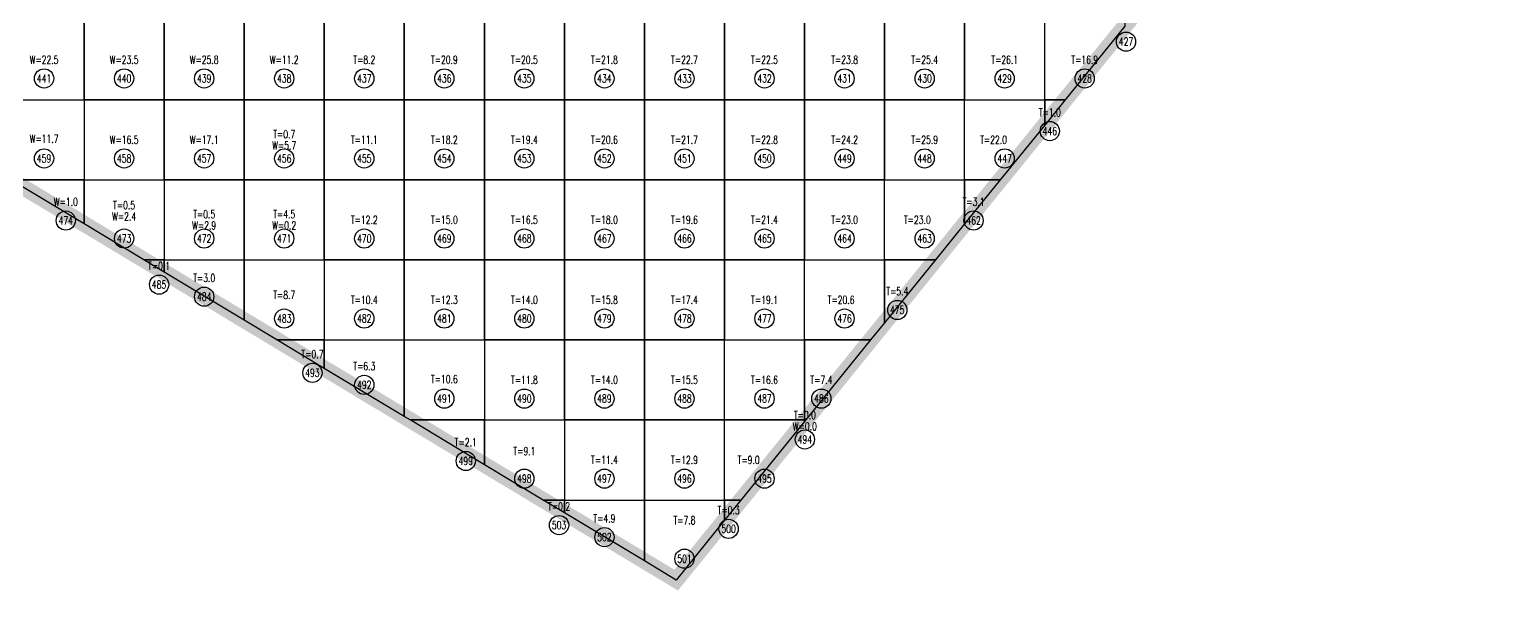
# Model space of a CAD drawing. Extents: x 4283 to 40403, y 1134 to 1764.
# Drawn here: x 29172.3 to 29229.9, y 1573.5 to 1595.4 of the extents above; entities that cross this region are included whole.
import ezdxf
from ezdxf.enums import TextEntityAlignment as Align

# ---------------------------------------------------------------- set-up
doc = ezdxf.new("R2010")
doc.units = 0
for name, color, linetype in [('tdz_2-5方格网', 2, 'Continuous'), ('tdz_2-5方格网计算', 7, 'Continuous'), ('tdz_格田', 6, 'Continuous')]:
    doc.layers.add(name, color=color, linetype=linetype)
doc.styles.add('GLandNum', font='txt_____.ttf', dxfattribs={"width": 0.7, "height": 0.5})

msp = doc.modelspace()

# ---------------------------------------------------------------- linework, layer by layer
at = {"layer": 'tdz_2-5方格网', "linetype": 'Continuous'}
for points in [[(29171.295, 1595.799, 2138.449), (29171.295, 1592.674, 2138.331), (29174.42, 1592.674, 2138.207), (29174.42, 1595.799, 2138.334)], [(29174.42, 1595.799, 2138.334), (29174.42, 1592.674, 2138.207), (29177.545, 1592.674, 2138.185), (29177.545, 1595.799, 2138.219)], [(29177.545, 1595.799, 2138.219), (29177.545, 1592.674, 2138.185), (29180.67, 1592.674, 2138.136), (29180.67, 1595.799, 2138.164)], [(29180.67, 1595.799, 2138.164), (29180.67, 1592.674, 2138.136), (29183.795, 1592.674, 2137.33), (29183.795, 1595.799, 2137.423)], [(29183.795, 1595.799, 2137.423), (29183.795, 1592.674, 2137.33), (29186.92, 1592.674, 2136.729), (29186.92, 1595.799, 2136.686)], [(29186.92, 1595.799, 2136.686), (29186.92, 1592.674, 2136.729), (29190.045, 1592.674, 2136.586), (29190.045, 1595.799, 2136.615)], [(29190.045, 1595.799, 2136.615), (29190.045, 1592.674, 2136.586), (29193.17, 1592.674, 2136.442), (29193.17, 1595.799, 2136.545)], [(29193.17, 1595.799, 2136.545), (29193.17, 1592.674, 2136.442), (29196.295, 1592.674, 2136.298), (29196.295, 1595.799, 2136.297)], [(29196.295, 1595.799, 2136.297), (29196.295, 1592.674, 2136.298), (29199.42, 1592.674, 2136.18), (29199.42, 1595.799, 2136.242)], [(29199.42, 1595.799, 2136.242), (29199.42, 1592.674, 2136.18), (29202.545, 1592.674, 2136.038), (29202.545, 1595.799, 2136.109)], [(29202.545, 1595.799, 2136.109), (29202.545, 1592.674, 2136.038), (29205.67, 1592.674, 2135.878), (29205.67, 1595.799, 2135.942)], [(29205.67, 1595.799, 2135.942), (29205.67, 1592.674, 2135.878), (29208.795, 1592.674, 2135.719), (29208.795, 1595.799, 2135.793)], [(29208.795, 1595.799, 2135.793), (29208.795, 1592.674, 2135.719), (29211.92, 1592.674, 2135.625), (29211.92, 1595.799, 2135.649)], [(29212.717, 1592.674, 2135.625), (29211.92, 1592.674, 2135.625), (29211.92, 1595.799, 2135.649), (29215.045, 1595.799, 2135.625), (29215.045, 1595.548, 2135.625)], [(29171.295, 1589.71, 2137.84), (29171.295, 1592.674, 2138.331), (29174.42, 1592.674, 2138.207), (29174.42, 1589.549, 2137.892), (29171.561, 1589.549, 2137.821)], [(29174.42, 1592.674, 2138.207), (29174.42, 1589.549, 2137.892), (29177.545, 1589.549, 2137.793), (29177.545, 1592.674, 2138.185)], [(29177.545, 1592.674, 2138.185), (29177.545, 1589.549, 2137.793), (29180.67, 1589.549, 2137.556), (29180.67, 1592.674, 2138.136)], [(29180.67, 1592.674, 2138.136), (29180.67, 1589.549, 2137.556), (29183.795, 1589.549, 2137.062), (29183.795, 1592.674, 2137.33)], [(29183.795, 1592.674, 2137.33), (29183.795, 1589.549, 2137.062), (29186.92, 1589.549, 2136.779), (29186.92, 1592.674, 2136.729)], [(29186.92, 1592.674, 2136.729), (29186.92, 1589.549, 2136.779), (29190.045, 1589.549, 2136.627), (29190.045, 1592.674, 2136.586)], [(29190.045, 1592.674, 2136.586), (29190.045, 1589.549, 2136.627), (29193.17, 1589.549, 2136.474), (29193.17, 1592.674, 2136.442)], [(29193.17, 1592.674, 2136.442), (29193.17, 1589.549, 2136.474), (29196.295, 1589.549, 2136.322), (29196.295, 1592.674, 2136.298)], [(29196.295, 1592.674, 2136.298), (29196.295, 1589.549, 2136.322), (29199.42, 1589.549, 2136.159), (29199.42, 1592.674, 2136.18)], [(29199.42, 1592.674, 2136.18), (29199.42, 1589.549, 2136.159), (29202.545, 1589.549, 2135.999), (29202.545, 1592.674, 2136.038)], [(29202.545, 1592.674, 2136.038), (29202.545, 1589.549, 2135.999), (29205.67, 1589.549, 2135.843), (29205.67, 1592.674, 2135.878)], [(29205.67, 1592.674, 2135.878), (29205.67, 1589.549, 2135.843), (29208.795, 1589.549, 2135.682), (29208.795, 1592.674, 2135.719)], [(29210.186, 1589.549, 2135.649), (29208.795, 1589.549, 2135.682), (29208.795, 1592.674, 2135.719), (29211.92, 1592.674, 2135.625), (29211.92, 1591.689, 2135.625)], [(29211.92, 1592.674, 2135.625), (29212.717, 1592.674, 2135.625), (29211.92, 1591.689, 2135.625)], [(29171.561, 1589.549, 2137.821), (29174.42, 1589.549, 2137.892), (29174.42, 1587.83, 2137.61)], [(29174.42, 1587.83, 2137.61), (29174.42, 1589.549, 2137.892), (29177.545, 1589.549, 2137.793), (29177.545, 1586.424, 2137.447), (29176.755, 1586.424, 2137.438)], [(29177.545, 1589.549, 2137.793), (29177.545, 1586.424, 2137.447), (29180.67, 1586.424, 2137.246), (29180.67, 1589.549, 2137.556)], [(29180.67, 1589.549, 2137.556), (29180.67, 1586.424, 2137.246), (29183.795, 1586.424, 2136.979), (29183.795, 1589.549, 2137.062)], [(29183.795, 1589.549, 2137.062), (29183.795, 1586.424, 2136.979), (29186.92, 1586.424, 2136.812), (29186.92, 1589.549, 2136.779)], [(29186.92, 1589.549, 2136.779), (29186.92, 1586.424, 2136.812), (29190.045, 1586.424, 2136.656), (29190.045, 1589.549, 2136.627)], [(29190.045, 1589.549, 2136.627), (29190.045, 1586.424, 2136.656), (29193.17, 1586.424, 2136.499), (29193.17, 1589.549, 2136.474)], [(29193.17, 1589.549, 2136.474), (29193.17, 1586.424, 2136.499), (29196.295, 1586.424, 2136.343), (29196.295, 1589.549, 2136.322)], [(29196.295, 1589.549, 2136.322), (29196.295, 1586.424, 2136.343), (29199.42, 1586.424, 2136.18), (29199.42, 1589.549, 2136.159)], [(29199.42, 1589.549, 2136.159), (29199.42, 1586.424, 2136.18), (29202.545, 1586.424, 2136.016), (29202.545, 1589.549, 2135.999)], [(29202.545, 1589.549, 2135.999), (29202.545, 1586.424, 2136.016), (29205.67, 1586.424, 2135.857), (29205.67, 1589.549, 2135.843)], [(29207.656, 1586.424, 2135.791), (29205.67, 1586.424, 2135.857), (29205.67, 1589.549, 2135.843), (29208.795, 1589.549, 2135.682), (29208.795, 1587.831, 2135.727)], [(29208.795, 1589.549, 2135.682), (29210.186, 1589.549, 2135.649), (29208.795, 1587.831, 2135.727)], [(29176.755, 1586.424, 2137.438), (29177.545, 1586.424, 2137.447), (29177.545, 1585.95, 2137.38)], [(29177.545, 1585.95, 2137.38), (29177.545, 1586.424, 2137.447), (29180.67, 1586.424, 2137.246), (29180.67, 1584.069, 2137.176)], [(29180.67, 1584.069, 2137.176), (29180.67, 1586.424, 2137.246), (29183.795, 1586.424, 2136.979), (29183.795, 1583.299, 2137.017), (29181.95, 1583.299, 2137.114)], [(29183.795, 1586.424, 2136.979), (29183.795, 1583.299, 2137.017), (29186.92, 1583.299, 2136.841), (29186.92, 1586.424, 2136.812)], [(29186.92, 1586.424, 2136.812), (29186.92, 1583.299, 2136.841), (29190.045, 1583.299, 2136.675), (29190.045, 1586.424, 2136.656)], [(29190.045, 1586.424, 2136.656), (29190.045, 1583.299, 2136.675), (29193.17, 1583.299, 2136.509), (29193.17, 1586.424, 2136.499)], [(29193.17, 1586.424, 2136.499), (29193.17, 1583.299, 2136.509), (29196.295, 1583.299, 2136.344), (29196.295, 1586.424, 2136.343)], [(29196.295, 1586.424, 2136.343), (29196.295, 1583.299, 2136.344), (29199.42, 1583.299, 2136.188), (29199.42, 1586.424, 2136.18)], [(29199.42, 1586.424, 2136.18), (29199.42, 1583.299, 2136.188), (29202.545, 1583.299, 2136.031), (29202.545, 1586.424, 2136.016)], [(29205.125, 1583.299, 2135.933), (29202.545, 1583.299, 2136.031), (29202.545, 1586.424, 2136.016), (29205.67, 1586.424, 2135.857), (29205.67, 1583.972, 2135.903)], [(29205.67, 1586.424, 2135.857), (29207.656, 1586.424, 2135.791), (29205.67, 1583.972, 2135.903)], [(29181.95, 1583.299, 2137.114), (29183.795, 1583.299, 2137.017), (29183.795, 1582.189, 2137.024)], [(29183.795, 1582.189, 2137.024), (29183.795, 1583.299, 2137.017), (29186.92, 1583.299, 2136.841), (29186.92, 1580.309, 2136.872)], [(29186.92, 1580.309, 2136.872), (29186.92, 1583.299, 2136.841), (29190.045, 1583.299, 2136.675), (29190.045, 1580.174, 2136.704), (29187.144, 1580.174, 2136.862)], [(29190.045, 1583.299, 2136.675), (29190.045, 1580.174, 2136.704), (29193.17, 1580.174, 2136.507), (29193.17, 1583.299, 2136.509)], [(29193.17, 1583.299, 2136.509), (29193.17, 1580.174, 2136.507), (29196.295, 1580.174, 2136.351), (29196.295, 1583.299, 2136.344)], [(29196.295, 1583.299, 2136.344), (29196.295, 1580.174, 2136.351), (29199.42, 1580.174, 2136.206), (29199.42, 1583.299, 2136.188)], [(29199.42, 1580.174, 2136.206), (29199.42, 1583.299, 2136.188), (29202.545, 1583.299, 2136.031), (29202.545, 1580.174, 2136.076)], [(29202.545, 1583.299, 2136.031), (29205.125, 1583.299, 2135.933), (29202.594, 1580.174, 2136.075), (29202.545, 1580.174, 2136.076)], [(29187.144, 1580.174, 2136.862), (29190.045, 1580.174, 2136.704), (29190.045, 1578.429, 2136.721)], [(29190.045, 1578.429, 2136.721), (29190.045, 1580.174, 2136.704), (29193.17, 1580.174, 2136.507), (29193.17, 1577.049, 2136.566), (29192.338, 1577.049, 2136.61)], [(29193.17, 1580.174, 2136.507), (29193.17, 1577.049, 2136.566), (29196.295, 1577.049, 2136.383), (29196.295, 1580.174, 2136.351)], [(29196.295, 1580.174, 2136.351), (29196.295, 1577.049, 2136.383), (29199.42, 1577.049, 2136.239), (29199.42, 1580.174, 2136.206)], [(29200.063, 1577.049, 2136.216), (29199.42, 1577.049, 2136.239), (29199.42, 1580.174, 2136.206), (29202.545, 1580.174, 2136.076), (29202.545, 1580.114, 2136.077)], [(29202.545, 1580.174, 2136.076), (29202.594, 1580.174, 2136.075), (29202.545, 1580.114, 2136.077)], [(29192.338, 1577.049, 2136.61), (29193.17, 1577.049, 2136.566), (29193.17, 1576.549, 2136.569)], [(29193.17, 1576.549, 2136.569), (29193.17, 1577.049, 2136.566), (29196.295, 1577.049, 2136.383), (29196.295, 1574.669, 2136.418)], [(29196.295, 1574.669, 2136.418), (29196.295, 1577.049, 2136.383), (29199.42, 1577.049, 2136.239), (29199.42, 1576.256, 2136.253), (29197.532, 1573.924, 2136.358)], [(29199.42, 1577.049, 2136.239), (29200.063, 1577.049, 2136.216), (29199.42, 1576.256, 2136.253)]]:
    msp.add_polyline3d(points, close=True, dxfattribs=at)
at = {"layer": 'tdz_2-5方格网计算', "color": 7}
for centre in [(29215.096, 1594.944), (29172.857, 1593.508), (29175.982, 1593.508), (29179.107, 1593.508), (29182.232, 1593.508), (29185.357, 1593.508), (29188.482, 1593.508), (29191.607, 1593.508), (29194.732, 1593.508), (29197.857, 1593.508), (29200.982, 1593.508), (29204.107, 1593.508), (29207.232, 1593.508), (29210.357, 1593.508), (29213.482, 1593.508), (29212.119, 1591.453), (29172.857, 1590.383), (29175.982, 1590.383), (29179.107, 1590.383), (29182.232, 1590.383), (29185.357, 1590.383), (29188.482, 1590.383), (29191.607, 1590.383), (29194.732, 1590.383), (29197.857, 1590.383), (29200.982, 1590.383), (29204.107, 1590.383), (29207.232, 1590.383), (29210.357, 1590.383), (29173.705, 1587.96), (29209.143, 1587.961), (29175.982, 1587.258), (29179.107, 1587.258), (29182.232, 1587.258), (29185.357, 1587.258), (29188.482, 1587.258), (29191.607, 1587.258), (29194.732, 1587.258), (29197.857, 1587.258), (29200.982, 1587.258), (29204.107, 1587.258), (29207.232, 1587.258), (29177.347, 1585.458), (29179.107, 1584.988), (29206.166, 1584.469), (29182.232, 1584.133), (29185.357, 1584.133), (29188.482, 1584.133), (29191.607, 1584.133), (29194.732, 1584.133), (29197.857, 1584.133), (29200.982, 1584.133), (29204.107, 1584.133), (29183.333, 1582.015), (29185.357, 1581.545), (29188.482, 1581.008), (29191.607, 1581.008), (29194.732, 1581.008), (29197.857, 1581.008), (29200.982, 1581.008), (29203.202, 1581.008), (29202.557, 1579.415), (29189.319, 1578.573), (29191.607, 1577.883), (29194.732, 1577.883), (29197.857, 1577.883), (29200.982, 1577.883), (29192.962, 1576.07), (29199.58, 1575.923), (29194.732, 1575.6), (29197.857, 1574.758)]:
    msp.add_circle(centre, 0.375, dxfattribs=at)
at = {"layer": 'tdz_格田', "linetype": 'Continuous', "const_width": 0.625}
msp.add_lwpolyline([(29258.126, 1648.74), (29197.532, 1573.924), (29158.795, 1597.231), (29217.057, 1670.79), (29258.126, 1648.74)], close=True, dxfattribs=at)

# ---------------------------------------------------------------- texts
at = {"layer": 'tdz_2-5方格网计算', "color": 7, "style": 'GLandNum', "width": 0.7}
for s, p in [('427', (29215.096, 1594.944)), ('441', (29172.857, 1593.508)), ('440', (29175.982, 1593.508)), ('439', (29179.107, 1593.508)), ('438', (29182.232, 1593.508)), ('437', (29185.357, 1593.508)), ('436', (29188.482, 1593.508)), ('435', (29191.607, 1593.508)), ('434', (29194.732, 1593.508)), ('433', (29197.857, 1593.508)), ('432', (29200.982, 1593.508)), ('431', (29204.107, 1593.508)), ('430', (29207.232, 1593.508)), ('429', (29210.357, 1593.508)), ('428', (29213.482, 1593.508)), ('446', (29212.119, 1591.453)), ('459', (29172.857, 1590.383)), ('458', (29175.982, 1590.383)), ('457', (29179.107, 1590.383)), ('456', (29182.232, 1590.383)), ('455', (29185.357, 1590.383)), ('454', (29188.482, 1590.383)), ('453', (29191.607, 1590.383)), ('452', (29194.732, 1590.383)), ('451', (29197.857, 1590.383)), ('450', (29200.982, 1590.383)), ('449', (29204.107, 1590.383)), ('448', (29207.232, 1590.383)), ('447', (29210.357, 1590.383)), ('474', (29173.705, 1587.96)), ('462', (29209.143, 1587.961)), ('473', (29175.982, 1587.258)), ('472', (29179.107, 1587.258)), ('471', (29182.232, 1587.258)), ('470', (29185.357, 1587.258)), ('469', (29188.482, 1587.258)), ('468', (29191.607, 1587.258)), ('467', (29194.732, 1587.258)), ('466', (29197.857, 1587.258)), ('465', (29200.982, 1587.258)), ('464', (29204.107, 1587.258)), ('463', (29207.232, 1587.258)), ('485', (29177.347, 1585.458)), ('484', (29179.107, 1584.988)), ('483', (29182.232, 1584.133)), ('482', (29185.357, 1584.133)), ('481', (29188.482, 1584.133)), ('480', (29191.607, 1584.133)), ('479', (29194.732, 1584.133)), ('478', (29197.857, 1584.133)), ('477', (29200.982, 1584.133)), ('476', (29204.107, 1584.133)), ('475', (29206.166, 1584.469)), ('493', (29183.333, 1582.015)), ('492', (29185.357, 1581.545)), ('491', (29188.482, 1581.008)), ('490', (29191.607, 1581.008)), ('489', (29194.732, 1581.008)), ('488', (29197.857, 1581.008)), ('487', (29200.982, 1581.008)), ('486', (29203.202, 1581.008)), ('494', (29202.557, 1579.415)), ('499', (29189.319, 1578.573)), ('498', (29191.607, 1577.883)), ('497', (29194.732, 1577.883)), ('496', (29197.857, 1577.883)), ('495', (29200.982, 1577.883)), ('503', (29192.962, 1576.07)), ('500', (29199.58, 1575.923)), ('502', (29194.732, 1575.6)), ('501', (29197.857, 1574.758))]:
    msp.add_text(s, height=0.3125, dxfattribs=at).set_placement(p, align=Align.MIDDLE_CENTER)
at = {"layer": 'tdz_2-5方格网计算', "color": 173, "style": 'GLandNum', "width": 0.7}
for s, p in [('W=22.5', (29172.857, 1594.237)), ('W=23.5', (29175.982, 1594.237)), ('W=25.8', (29179.107, 1594.237)), ('W=11.2', (29182.232, 1594.237)), ('W=11.7', (29172.857, 1591.152)), ('W=16.5', (29175.982, 1591.112)), ('W=17.1', (29179.107, 1591.112)), ('W=5.7', (29182.232, 1590.893)), ('W=1.0', (29173.705, 1588.69)), ('W=2.4', (29175.982, 1588.12)), ('W=2.9', (29179.107, 1587.768)), ('W=0.2', (29182.232, 1587.768)), ('W=0.0', (29202.557, 1579.925))]:
    msp.add_text(s, height=0.3125, dxfattribs=at).set_placement(p, align=Align.MIDDLE_CENTER)
at = {"layer": 'tdz_2-5方格网计算', "color": 2, "style": 'GLandNum', "width": 0.7}
for s, p in [('T=8.2', (29185.357, 1594.237)), ('T=20.9', (29188.482, 1594.237)), ('T=20.5', (29191.607, 1594.237)), ('T=21.8', (29194.732, 1594.237)), ('T=22.7', (29197.857, 1594.237)), ('T=22.5', (29200.982, 1594.237)), ('T=23.8', (29204.107, 1594.237)), ('T=25.4', (29207.232, 1594.237)), ('T=26.1', (29210.357, 1594.237)), ('T=16.9', (29213.482, 1594.237)), ('T=1.0', (29212.119, 1592.182)), ('T=0.7', (29182.232, 1591.331)), ('T=11.1', (29185.357, 1591.112)), ('T=18.2', (29188.482, 1591.112)), ('T=19.4', (29191.607, 1591.112)), ('T=20.6', (29194.732, 1591.112)), ('T=21.7', (29197.857, 1591.112)), ('T=22.8', (29200.982, 1591.112)), ('T=24.2', (29204.107, 1591.112)), ('T=25.9', (29207.232, 1591.112)), ('T=22.0', (29209.924, 1591.112)), ('T=0.5', (29175.982, 1588.557)), ('T=3.1', (29209.143, 1588.69)), ('T=0.5', (29179.107, 1588.206)), ('T=4.5', (29182.232, 1588.206)), ('T=12.2', (29185.357, 1587.987)), ('T=15.0', (29188.482, 1587.987)), ('T=16.5', (29191.607, 1587.987)), ('T=18.0', (29194.732, 1587.987)), ('T=19.6', (29197.857, 1587.987)), ('T=21.4', (29200.982, 1587.987)), ('T=23.0', (29204.107, 1587.987)), ('T=23.0', (29206.947, 1587.987)), ('T=0.1', (29177.347, 1586.187)), ('T=3.0', (29179.107, 1585.717)), ('T=5.4', (29206.166, 1585.198)), ('T=8.7', (29182.232, 1585.054)), ('T=10.4', (29185.357, 1584.862)), ('T=12.3', (29188.482, 1584.862)), ('T=14.0', (29191.607, 1584.862)), ('T=15.8', (29194.732, 1584.862)), ('T=17.4', (29197.857, 1584.862)), ('T=19.1', (29200.982, 1584.862)), ('T=20.6', (29203.971, 1584.862)), ('T=0.7', (29183.333, 1582.744)), ('T=6.3', (29185.357, 1582.274)), ('T=10.6', (29188.482, 1581.771)), ('T=11.8', (29191.607, 1581.737)), ('T=14.0', (29194.732, 1581.737)), ('T=15.5', (29197.857, 1581.737)), ('T=16.6', (29200.982, 1581.737)), ('T=7.4', (29203.202, 1581.737)), ('T=0.0', (29202.557, 1580.363)), ('T=2.1', (29189.319, 1579.302)), ('T=9.1', (29191.607, 1578.957)), ('T=11.4', (29194.732, 1578.612)), ('T=12.9', (29197.857, 1578.612)), ('T=9.0', (29200.362, 1578.612)), ('T=0.2', (29192.962, 1576.799)), ('T=0.3', (29199.58, 1576.652)), ('T=4.9', (29194.732, 1576.329)), ('T=7.8', (29197.857, 1576.256))]:
    msp.add_text(s, height=0.3125, dxfattribs=at).set_placement(p, align=Align.MIDDLE_CENTER)

doc.saveas('drawing.dxf')
